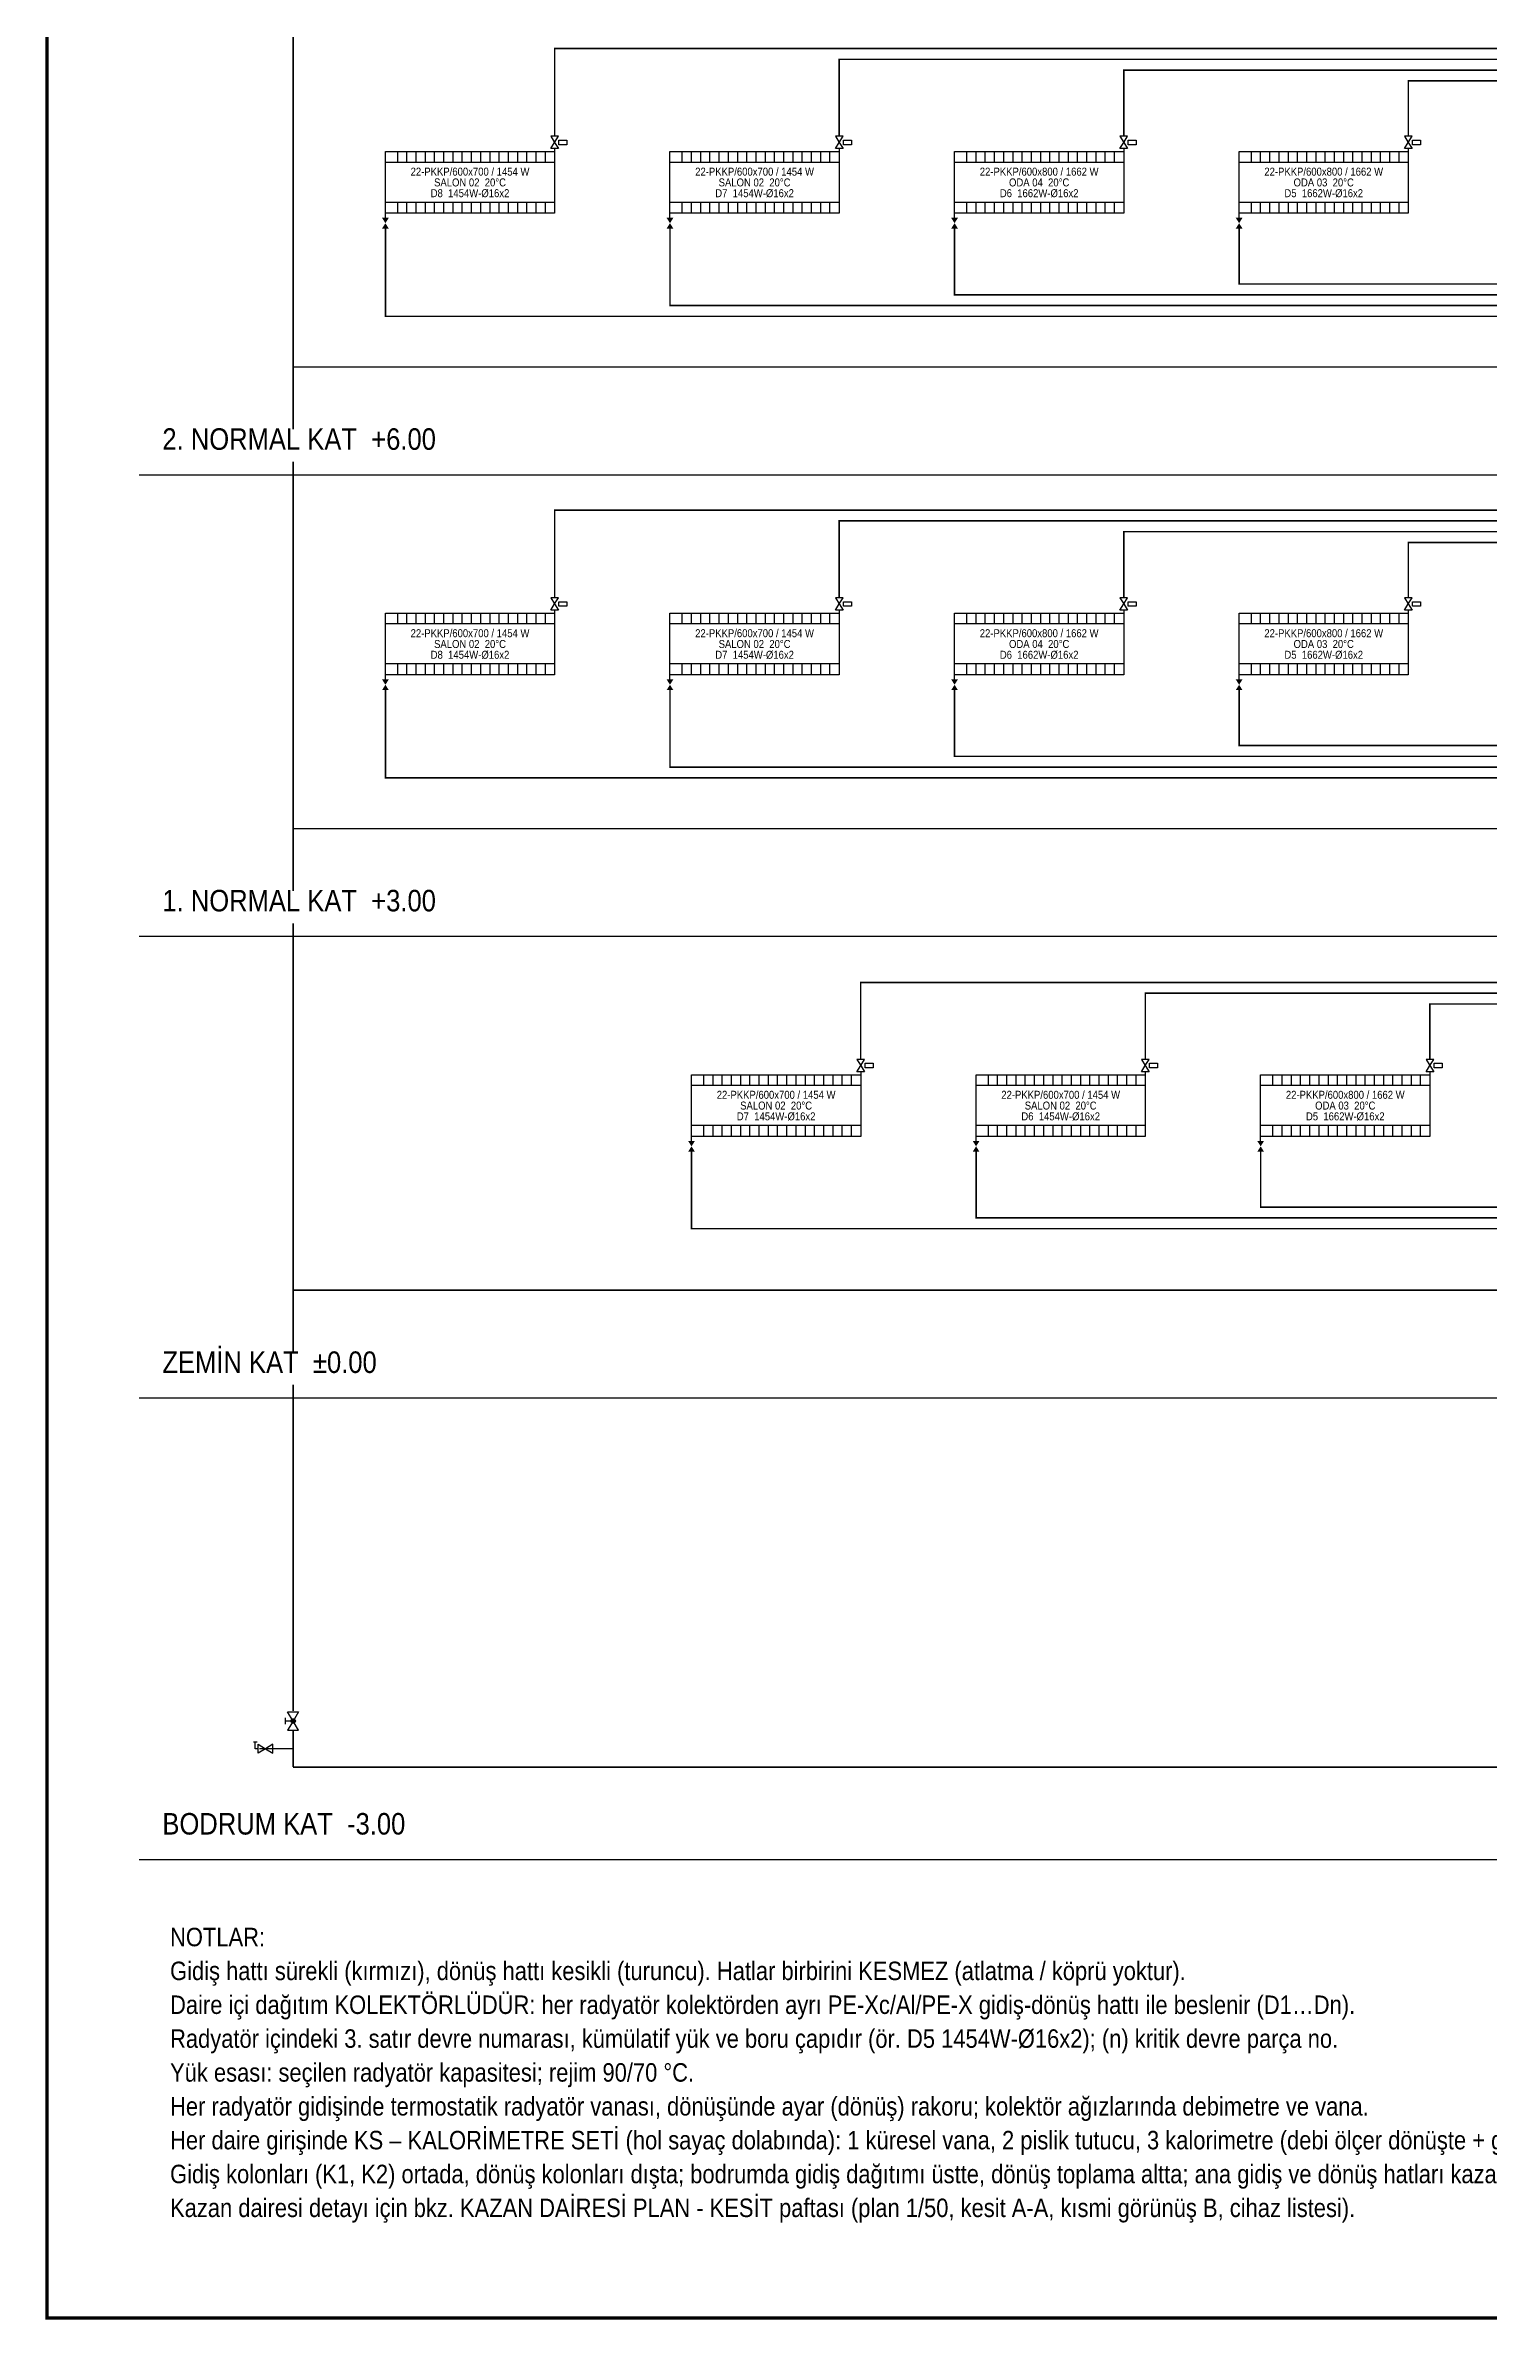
# Model space of a CAD drawing. Header units: centimetres. Extents: x -61 to 14522, y -12981 to 1521.
# Drawn here: x 1939 to 2877, y -4499 to -3021 of the extents above; entities that cross this region are included whole.
import ezdxf
from ezdxf.enums import TextEntityAlignment as Align

# ---------------------------------------------------------------- set-up
doc = ezdxf.new("R2010")
doc.units = ezdxf.units.CM
doc.linetypes.add('DASHED', pattern=[1.524, 1.27, -0.254])
for name, color, linetype in [('ROTAS-ISITMA-CAP', 41, 'Continuous'), ('ROTAS-ISITMA-DONUS', 30, 'DASHED'), ('ROTAS-ISITMA-GIDIS', 10, 'Continuous'), ('ROTAS-ISITMA-SEMBOL', 1, 'Continuous'), ('ROTAS-KAT-BANDI', 8, 'Continuous'), ('ROTAS-MASKE', 7, 'Continuous'), ('ROTAS-PAFTA', 7, 'Continuous'), ('ROTAS-RADYATOR', 2, 'Continuous'), ('ROTAS-YAZI', 7, 'Continuous')]:
    doc.layers.add(name, color=color, linetype=linetype)
doc.styles.add('ROTAS', font='arial.ttf')

# ---------------------------------------------------------------- blocks, each defined once
blk = doc.blocks.new('ROTAS-RADYATOR-SEMA')
for points in [[(107.8, -3), (112.2, -3), (110, -6.5)], [(107.8, -10), (112.2, -10), (110, -6.5)]]:
    blk.add_hatch(color=7).paths.add_polyline_path(points)
for p, q in [((0, 42), (0, 40)), ((0, 33), (110, 33)), ((6, 33), (6, 40)), ((12, 33), (12, 40)), ((18, 33), (18, 40)), ((24, 33), (24, 40)), ((30, 33), (30, 40)), ((36, 33), (36, 40)), ((42, 33), (42, 40)), ((48, 33), (48, 40)), ((54, 33), (54, 40)), ((60, 33), (60, 40)), ((66, 33), (66, 40)), ((72, 33), (72, 40)), ((78, 33), (78, 40)), ((84, 33), (84, 40)), ((90, 33), (90, 40)), ((96, 33), (96, 40)), ((102, 33), (102, 40)), ((0, 7), (110, 7)), ((6, 0), (6, 7)), ((12, 0), (12, 7)), ((18, 0), (18, 7)), ((24, 0), (24, 7)), ((30, 0), (30, 7)), ((36, 0), (36, 7)), ((42, 0), (42, 7)), ((48, 0), (48, 7)), ((54, 0), (54, 7)), ((60, 0), (60, 7)), ((66, 0), (66, 7)), ((72, 0), (72, 7)), ((78, 0), (78, 7)), ((84, 0), (84, 7)), ((90, 0), (90, 7)), ((96, 0), (96, 7)), ((102, 0), (102, 7)), ((110, -3), (110, 0))]:
    blk.add_line(p, q)
for points in [[(-8, 44.5), (-2.8, 44.5), (-2.8, 47.5), (-8, 47.5)], [(-2.5, 50), (2.5, 50), (0, 46)], [(-2.5, 42), (2.5, 42), (0, 46)], [(0, 0), (110, 0), (110, 40), (0, 40)]]:
    blk.add_lwpolyline(points, close=True)
blk = doc.blocks.new('ROTAS-R-KURESEL-VANA')
blk.add_hatch(color=7).paths.add_polyline_path([(2.4, 0), (2.3, 0.6), (2.1, 1.2), (1.7, 1.7), (1.2, 2.1), (0.6, 2.3), (0, 2.4), (-0.6, 2.3), (-1.2, 2.1), (-1.7, 1.7), (-2.1, 1.2), (-2.3, 0.6), (-2.4, 0), (-2.3, -0.6), (-2.1, -1.2), (-1.7, -1.7), (-1.2, -2.1), (-0.6, -2.3), (0, -2.4), (0.6, -2.3), (1.2, -2.1), (1.7, -1.7), (2.1, -1.2), (2.3, -0.6)])
for p, q in [((-3.6, 8.4), (3.6, 8.4)), ((0, 2.4), (0, 8.4))]:
    blk.add_line(p, q)
for points in [[(-10, 6), (-10, -6), (0, 0)], [(10, 6), (10, -6), (0, 0)]]:
    blk.add_lwpolyline(points, close=True)
blk.add_circle((0, 0), 2.4)
at = {"style": 'ROTAS'}
blk.add_attdef('NO', text='', height=6, dxfattribs=at).set_placement((0, 11), align=Align.BOTTOM_CENTER)
blk = doc.blocks.new('ROTAS-R-BOSALTMA')
for p, q in [((8, 0), (11, 0)), ((11, 0), (11, -7)), ((9, -7), (13, -7))]:
    blk.add_line(p, q)
for points in [[(-8, 4.8), (-8, -4.8), (0, 0)], [(8, 4.8), (8, -4.8), (0, 0)]]:
    blk.add_lwpolyline(points, close=True)

msp = doc.modelspace()

# ---------------------------------------------------------------- linework, layer by layer
at = {"layer": 'ROTAS-ISITMA-DONUS', "ltscale": 12, "const_width": 1}
for points in [[(2100, -4140), (2100, -1838)], [(3761, -3115), (3981, -3115), (3981, -3230), (2100, -3230)], [(2160, -3140), (2160, -3197), (3747, -3197), (3747, -3125)], [(2345, -3140), (2345, -3190), (3733, -3190), (3733, -3125)], [(2530, -3140), (2530, -3183), (3719, -3183), (3719, -3125)], [(2715, -3140), (2715, -3176), (3705, -3176), (3705, -3125)], [(3761, -3415), (3981, -3415), (3981, -3530), (2100, -3530)], [(2160, -3440), (2160, -3497), (3747, -3497), (3747, -3425)], [(2345, -3440), (2345, -3490), (3733, -3490), (3733, -3425)], [(2530, -3440), (2530, -3483), (3719, -3483), (3719, -3425)], [(2715, -3440), (2715, -3476), (3705, -3476), (3705, -3425)], [(3761, -3715), (3981, -3715), (3981, -3830), (2100, -3830)], [(2359, -3740), (2359, -3790), (3747, -3790), (3747, -3725)], [(2544, -3740), (2544, -3783), (3733, -3783), (3733, -3725)], [(2729, -3740), (2729, -3776), (3719, -3776), (3719, -3725)], [(2100, -4140), (6902, -4140)]]:
    msp.add_lwpolyline(points, dxfattribs=at)
at = {"layer": 'ROTAS-ISITMA-DONUS', "const_width": 1}
msp.add_lwpolyline([(2100, -4128), (2078, -4128)], dxfattribs=at)
at = {"layer": 'ROTAS-ISITMA-GIDIS', "const_width": 1}
for points in [[(3747, -3085), (3747, -3023), (2270, -3023), (2270, -3080)], [(3733, -3085), (3733, -3030), (2455, -3030), (2455, -3080)], [(3719, -3085), (3719, -3037), (2640, -3037), (2640, -3080)], [(3705, -3085), (3705, -3044), (2825, -3044), (2825, -3080)], [(3747, -3385), (3747, -3323), (2270, -3323), (2270, -3380)], [(3733, -3385), (3733, -3330), (2455, -3330), (2455, -3380)], [(3719, -3385), (3719, -3337), (2640, -3337), (2640, -3380)], [(3705, -3385), (3705, -3344), (2825, -3344), (2825, -3380)], [(3747, -3685), (3747, -3630), (2469, -3630), (2469, -3680)], [(3733, -3685), (3733, -3637), (2654, -3637), (2654, -3680)], [(3719, -3685), (3719, -3644), (2839, -3644), (2839, -3680)]]:
    msp.add_lwpolyline(points, dxfattribs=at)
at = {"layer": 'ROTAS-KAT-BANDI'}
for points in [[(2000, -3300), (7052, -3300)], [(2000, -3600), (7052, -3600)], [(2000, -3900), (7052, -3900)], [(2000, -4200), (7052, -4200)]]:
    msp.add_lwpolyline(points, dxfattribs=at)

# ---------------------------------------------------------------- block references
at = {"layer": 'ROTAS-ISITMA-SEMBOL', "xscale": 0.6, "yscale": 0.6, "rotation": 180}
msp.add_blockref('ROTAS-R-BOSALTMA', (2082, -4128), dxfattribs=at)
at = {"layer": 'ROTAS-RADYATOR', "xscale": -1}
for p in [(2270, -3130), (2455, -3130), (2640, -3130), (2825, -3130), (2270, -3430), (2455, -3430), (2640, -3430), (2825, -3430), (2469, -3730), (2654, -3730), (2839, -3730)]:
    msp.add_blockref('ROTAS-RADYATOR-SEMA', p, dxfattribs=at)

# ---------------------------------------------------------------- texts
at = {"layer": 'ROTAS-ISITMA-CAP', "style": 'ROTAS', "width": 0.85}
for s, p in [('D8  1454W-Ø16x2', (2215, -3117)), ('D7  1454W-Ø16x2', (2400, -3117)), ('D6  1662W-Ø16x2', (2585, -3117)), ('D5  1662W-Ø16x2', (2770, -3117)), ('D8  1454W-Ø16x2', (2215, -3417)), ('D7  1454W-Ø16x2', (2400, -3417)), ('D6  1662W-Ø16x2', (2585, -3417)), ('D5  1662W-Ø16x2', (2770, -3417)), ('D7  1454W-Ø16x2', (2414, -3717)), ('D6  1454W-Ø16x2', (2599, -3717)), ('D5  1662W-Ø16x2', (2784, -3717))]:
    msp.add_text(s, height=5.2, dxfattribs=at).set_placement(p, align=Align.MIDDLE_CENTER)
at = {"layer": 'ROTAS-RADYATOR', "style": 'ROTAS', "width": 0.85}
for s, p in [('22-PKKP/600x700 / 1454 W', (2215, -3103)), ('22-PKKP/600x700 / 1454 W', (2400, -3103)), ('22-PKKP/600x800 / 1662 W', (2585, -3103)), ('22-PKKP/600x800 / 1662 W', (2770, -3103)), ('SALON 02  20°C', (2215, -3110)), ('SALON 02  20°C', (2400, -3110)), ('ODA 04  20°C', (2585, -3110)), ('ODA 03  20°C', (2770, -3110)), ('22-PKKP/600x700 / 1454 W', (2215, -3403)), ('SALON 02  20°C', (2215, -3410)), ('22-PKKP/600x700 / 1454 W', (2400, -3403)), ('SALON 02  20°C', (2400, -3410)), ('22-PKKP/600x800 / 1662 W', (2585, -3403)), ('ODA 04  20°C', (2585, -3410)), ('22-PKKP/600x800 / 1662 W', (2770, -3403)), ('ODA 03  20°C', (2770, -3410)), ('22-PKKP/600x700 / 1454 W', (2414, -3703)), ('SALON 02  20°C', (2414, -3710)), ('22-PKKP/600x700 / 1454 W', (2599, -3703)), ('SALON 02  20°C', (2599, -3710)), ('22-PKKP/600x800 / 1662 W', (2784, -3703)), ('ODA 03  20°C', (2784, -3710))]:
    msp.add_text(s, height=5.2, dxfattribs=at).set_placement(p, align=Align.MIDDLE_CENTER)

# ---------------------------------------------------------------- wipeouts: each hides what was drawn before it
for points in [[(2011.5, -4191.5), (2139.9, -4191.5), (2139.9, -4170.5), (2011.5, -4170.5)], [(2017, -4263), (2065.8, -4263), (2065.8, -4245), (2017, -4245)]]:
    msp.add_wipeout(points).dxf.layer = 'ROTAS-MASKE'

# ---------------------------------------------------------------- next in the draw order: texts
at = {"layer": 'ROTAS-KAT-BANDI', "style": 'ROTAS', "width": 0.85}
msp.add_text('BODRUM KAT  -3.00', height=14, dxfattribs=at).set_placement((2015, -4188), align=Align.BOTTOM_LEFT)
at = {"layer": 'ROTAS-YAZI', "style": 'ROTAS', "width": 0.85}
msp.add_text('NOTLAR:', height=12, dxfattribs=at).set_placement((2020, -4260), align=Align.BOTTOM_LEFT)

# ---------------------------------------------------------------- next in the draw order: wipeouts: each hides what was drawn before it
for points in [[(2011.5, -3291.5), (2161.3, -3291.5), (2161.3, -3270.5), (2011.5, -3270.5)], [(2011.5, -3591.5), (2161.3, -3591.5), (2161.3, -3570.5), (2011.5, -3570.5)], [(2011.5, -3891.5), (2132.7, -3891.5), (2132.7, -3870.5), (2011.5, -3870.5)], [(2096, -4116.5), (2104, -4116.5), (2104, -4103.5), (2096, -4103.5)], [(2017, -4285), (2702.3, -4285), (2702.3, -4267), (2017, -4267)]]:
    msp.add_wipeout(points).dxf.layer = 'ROTAS-MASKE'

# ---------------------------------------------------------------- next in the draw order: block references
at = {"layer": 'ROTAS-ISITMA-SEMBOL', "xscale": 0.6, "yscale": 0.6, "rotation": 90}
msp.add_blockref('ROTAS-R-KURESEL-VANA', (2100, -4110), dxfattribs=at)

# ---------------------------------------------------------------- next in the draw order: texts
at = {"layer": 'ROTAS-KAT-BANDI', "style": 'ROTAS', "width": 0.85}
for s, p in [('2. NORMAL KAT  +6.00', (2015, -3288)), ('1. NORMAL KAT  +3.00', (2015, -3588)), ('ZEMİN KAT  ±0.00', (2015, -3888))]:
    msp.add_text(s, height=14, dxfattribs=at).set_placement(p, align=Align.BOTTOM_LEFT)
at = {"layer": 'ROTAS-YAZI', "style": 'ROTAS', "width": 0.85}
msp.add_text('Gidiş hattı sürekli (kırmızı), dönüş hattı kesikli (turuncu). Hatlar birbirini KESMEZ (atlatma / köprü yoktur).', height=12, dxfattribs=at).set_placement((2020, -4282), align=Align.BOTTOM_LEFT)

# ---------------------------------------------------------------- next in the draw order: wipeouts: each hides what was drawn before it
msp.add_wipeout([(2017, -4307), (2732.9, -4307), (2732.9, -4289), (2017, -4289)]).dxf.layer = 'ROTAS-MASKE'

# ---------------------------------------------------------------- next in the draw order: texts
msp.add_text('Daire içi dağıtım KOLEKTÖRLÜDÜR: her radyatör kolektörden ayrı PE-Xc/Al/PE-X gidiş-dönüş hattı ile beslenir (D1…Dn).', height=12, dxfattribs=at).set_placement((2020, -4304), align=Align.BOTTOM_LEFT)

# ---------------------------------------------------------------- next in the draw order: wipeouts: each hides what was drawn before it
msp.add_wipeout([(2017, -4329), (2763.5, -4329), (2763.5, -4311), (2017, -4311)]).dxf.layer = 'ROTAS-MASKE'

# ---------------------------------------------------------------- next in the draw order: texts
msp.add_text('Radyatör içindeki 3. satır devre numarası, kümülatif yük ve boru çapıdır (ör. D5 1454W-Ø16x2); (n) kritik devre parça no.', height=12, dxfattribs=at).set_placement((2020, -4326), align=Align.BOTTOM_LEFT)

# ---------------------------------------------------------------- next in the draw order: wipeouts: each hides what was drawn before it
msp.add_wipeout([(2017, -4351), (2359.6, -4351), (2359.6, -4333), (2017, -4333)]).dxf.layer = 'ROTAS-MASKE'

# ---------------------------------------------------------------- next in the draw order: texts
msp.add_text('Yük esası: seçilen radyatör kapasitesi; rejim 90/70 °C.', height=12, dxfattribs=at).set_placement((2020, -4348), align=Align.BOTTOM_LEFT)

# ---------------------------------------------------------------- next in the draw order: wipeouts: each hides what was drawn before it
msp.add_wipeout([(2017, -4373), (2769.6, -4373), (2769.6, -4355), (2017, -4355)]).dxf.layer = 'ROTAS-MASKE'

# ---------------------------------------------------------------- next in the draw order: texts
msp.add_text('Her radyatör gidişinde termostatik radyatör vanası, dönüşünde ayar (dönüş) rakoru; kolektör ağızlarında debimetre ve vana.', height=12, dxfattribs=at).set_placement((2020, -4370), align=Align.BOTTOM_LEFT)

# ---------------------------------------------------------------- next in the draw order: wipeouts: each hides what was drawn before it
msp.add_wipeout([(2017, -4395), (3755, -4395), (3755, -4377), (2017, -4377)]).dxf.layer = 'ROTAS-MASKE'

# ---------------------------------------------------------------- next in the draw order: texts
msp.add_text('Her daire girişinde KS – KALORİMETRE SETİ (hol sayaç dolabında): 1 küresel vana, 2 pislik tutucu, 3 kalorimetre (debi ölçer dönüşte + gidiş/dönüş sıcaklık sensörü), 4 balans vanası, 5 küresel vana. Okuma (M-Bus) bağlantısı elektrik projesindedir; bu paftada elektrik kalemi çizilmez.', height=12, dxfattribs=at).set_placement((2020, -4392), align=Align.BOTTOM_LEFT)

# ---------------------------------------------------------------- next in the draw order: wipeouts: each hides what was drawn before it
msp.add_wipeout([(2017, -4417), (3222.5, -4417), (3222.5, -4399), (2017, -4399)]).dxf.layer = 'ROTAS-MASKE'

# ---------------------------------------------------------------- next in the draw order: texts
msp.add_text('Gidiş kolonları (K1, K2) ortada, dönüş kolonları dışta; bodrumda gidiş dağıtımı üstte, dönüş toplama altta; ana gidiş ve dönüş hatları kazan dairesine bağlanır. Kolonlar siyah çelik (TS EN 10255).', height=12, dxfattribs=at).set_placement((2020, -4414), align=Align.BOTTOM_LEFT)

# ---------------------------------------------------------------- next in the draw order: wipeouts: each hides what was drawn before it
msp.add_wipeout([(2017, -4439), (2763.5, -4439), (2763.5, -4421), (2017, -4421)]).dxf.layer = 'ROTAS-MASKE'

# ---------------------------------------------------------------- next in the draw order: linework, layer by layer
at = {"layer": 'ROTAS-PAFTA', "const_width": 2}
msp.add_lwpolyline([(1940, -4498), (9652, -4498), (9652, -1580), (1940, -1580)], close=True, dxfattribs=at)

# ---------------------------------------------------------------- next in the draw order: texts
at = {"layer": 'ROTAS-YAZI', "style": 'ROTAS', "width": 0.85}
msp.add_text('Kazan dairesi detayı için bkz. KAZAN DAİRESİ PLAN - KESİT paftası (plan 1/50, kesit A-A, kısmi görünüş B, cihaz listesi).', height=12, dxfattribs=at).set_placement((2020, -4436), align=Align.BOTTOM_LEFT)

doc.saveas('drawing.dxf')
